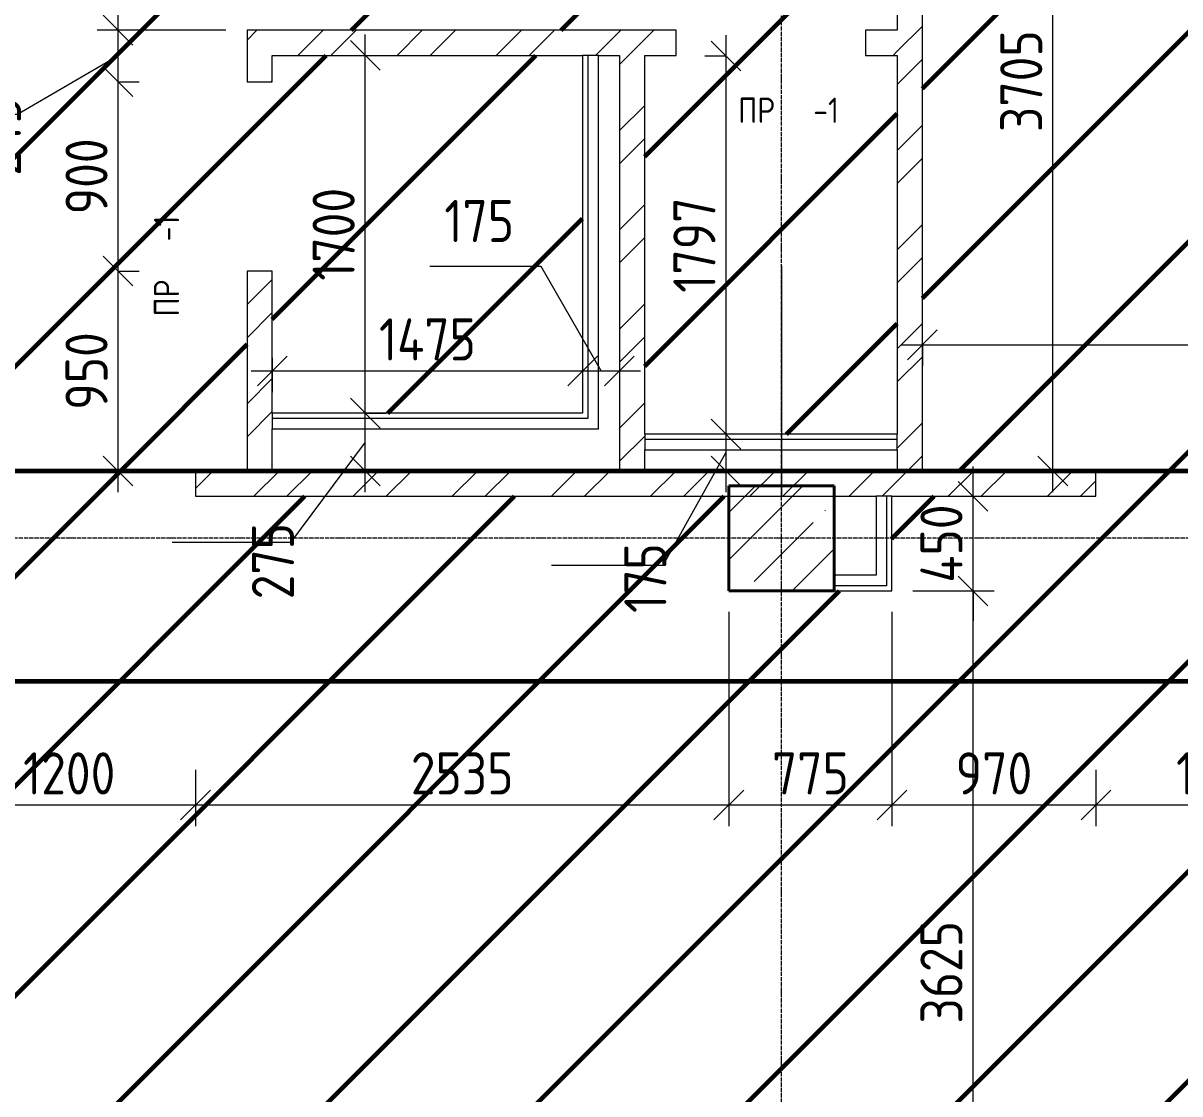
# Model space of a CAD drawing. Header units: millimetres. Extents: x -56773 to 323062, y -262288 to 76460.
# Drawn here: x 24196 to 29694, y 765 to 5853 of the extents above; entities that cross this region are included whole.
import ezdxf

# ---------------------------------------------------------------- set-up
doc = ezdxf.new("R2010")
doc.units = ezdxf.units.MM
doc.linetypes.add('ADSK_Линия сетки', pattern=[25, 20, -2.5, 0, -2.5])
for name, color, linetype, lineweight in [('1.1) Шлифовка потолка', 5, 'Continuous', 60), ('Марки', 7, 'Continuous', 20), ('Несущие колонны', 7, 'Continuous', 18), ('Оси', 7, 'Continuous', 9), ('Размеры', 7, 'Continuous', 9), ('Стены внутренние', 7, 'Continuous', 18), ('Стены штриховка', 7, 'Continuous', 9)]:
    doc.layers.add(name, color=color, linetype=linetype, lineweight=lineweight)
doc.layers.add('Линии', color=7, linetype='Continuous', lineweight=9, true_color=0x00a600)
doc.styles.add('GOST Common_3', font='', dxfattribs={"width": 0.9, "height": 200})
doc.styles.add('GOST Common_9', font='', dxfattribs={"width": 0.9, "height": 120})
doc.styles.get('GOST Common_3').set_extended_font_data('GOST Common')
doc.styles.get('GOST Common_9').set_extended_font_data('GOST Common')
doc.dimstyles.new('ADSK_Основной_2_0_1', dxfattribs={"dimscale": 304.8, "dimtxt": 201.142999, "dimasz": 0.463911, "dimexe": 0.328084, "dimexo": 0.328084, "dimgap": 0.164042, "dimtad": 1, "dimdec": 3, "dimrnd": 0.001, "dimdsep": 46, "dimtxsty": 'GOST Common_3', "dimblk1": 'OBLIQUE', "dimblk2": 'OBLIQUE', "dimsah": 1, "dimcen": 0.09, "dimdle": 0.328084, "dimazin": 2, "dimtfac": 1, "dimtdec": 4, "dimtix": 1, "dimtmove": 1, "dimatfit": 3, "dimfxl": 1, "dimtvp": 1, "dimtolj": 1, "dimtzin": 0, "dimlwd": 20, "dimlwe": 20, "dimarcsym": 2})
doc.dimstyles.new('ADSK_Основной_2_0_2', dxfattribs={"dimscale": 304.8, "dimtxt": 201.142999, "dimasz": 0.463911, "dimexe": 0.328084, "dimexo": 0.328084, "dimgap": 0.164042, "dimtad": 1, "dimdec": 3, "dimrnd": 0.001, "dimdsep": 46, "dimtxsty": 'GOST Common_3', "dimblk1": 'OBLIQUE', "dimblk2": 'OBLIQUE', "dimsah": 1, "dimcen": 0.09, "dimdle": 0.328084, "dimazin": 2, "dimtfac": 1, "dimtdec": 4, "dimtix": 1, "dimtmove": 0, "dimatfit": 3, "dimfxl": 1, "dimtvp": 1, "dimtolj": 1, "dimtzin": 0, "dimlwd": 20, "dimlwe": 20, "dimarcsym": 2})
pattern_1 = [(45, (0, 0), (-235.7317, 235.7317), []), (45, (157.15, 0), (-235.7317, 235.7317), [])]

# ---------------------------------------------------------------- blocks, each defined once
blk = doc.blocks.new('ADSK_КолоннаЖБ_Прямоугольная - 500x500 мм-1807509-Кладочный план подвала')
at = {"layer": 'Несущие колонны', "lineweight": 40}
for p, q in [((-250, 250), (250, 250)), ((-250, -250), (-250, 250)), ((250, 250), (250, -250)), ((250, -250), (-250, -250))]:
    blk.add_line(p, q, dxfattribs=at)
blk = doc.blocks.new('_Oblique')
at = {"color": 0, "linetype": 'ByBlock', "lineweight": -2}
blk.add_line((-0.5, -0.5), (0.5, 0.5), dxfattribs=at)
blk = doc.blocks.new('DIMBLOCK330-Кладочный план подвала')
at = {"layer": 'Defpoints', "color": 0, "transparency": 16777216}
for p in [(23815, 2405), (25015, 2405), (25015, 2137.8)]:
    blk.add_point(p, dxfattribs=at)
at = {"layer": 'Размеры', "color": 0, "lineweight": 20, "transparency": 16777216}
for p, q in [((23815, 2305), (23815, 2037.8)), ((25015, 2305), (25015, 2037.8)), ((23715, 2137.8), (25115, 2137.8))]:
    blk.add_line(p, q, dxfattribs=at)
at = {"layer": 'Размеры', "color": 0, "lineweight": 20, "transparency": 16777216, "xscale": 141.4, "yscale": 141.4, "zscale": 141.4, "rotation": 180}
blk.add_blockref('_Oblique', (23815, 2137.8), dxfattribs=at)
at = {"layer": 'Размеры', "color": 0, "lineweight": 20, "transparency": 16777216, "xscale": 141.4, "yscale": 141.4, "zscale": 141.4}
blk.add_blockref('_Oblique', (25015, 2137.8), dxfattribs=at)
at = {"layer": 'Размеры', "color": 0, "lineweight": 9, "transparency": 16777216, "insert": (24415, 2287.8), "char_height": 200, "width": 560.473, "attachment_point": 5, "style": 'GOST Common_3'}
blk.add_mtext('\\A1;1200', dxfattribs=at)
blk = doc.blocks.new('DIMBLOCK331-Кладочный план подвала')
at = {"layer": 'Defpoints', "color": 0, "transparency": 16777216}
for p in [(27550, 3155), (25015, 2405), (27550, 2137.8)]:
    blk.add_point(p, dxfattribs=at)
at = {"layer": 'Размеры', "color": 0, "lineweight": 20, "transparency": 16777216}
for p, q in [((27550, 3055), (27550, 2037.8)), ((25015, 2305), (25015, 2037.8)), ((24915, 2137.8), (27650, 2137.8))]:
    blk.add_line(p, q, dxfattribs=at)
at = {"layer": 'Размеры', "color": 0, "lineweight": 20, "transparency": 16777216, "xscale": 141.4, "yscale": 141.4, "zscale": 141.4, "rotation": 180}
blk.add_blockref('_Oblique', (25015, 2137.8), dxfattribs=at)
at = {"layer": 'Размеры', "color": 0, "lineweight": 20, "transparency": 16777216, "xscale": 141.4, "yscale": 141.4, "zscale": 141.4}
blk.add_blockref('_Oblique', (27550, 2137.8), dxfattribs=at)
at = {"layer": 'Размеры', "color": 0, "lineweight": 9, "transparency": 16777216, "insert": (26282.5, 2287.8), "char_height": 200, "width": 605.475, "attachment_point": 5, "style": 'GOST Common_3'}
blk.add_mtext('\\A1;2535', dxfattribs=at)
blk = doc.blocks.new('DIMBLOCK332-Кладочный план подвала')
at = {"layer": 'Defpoints', "color": 0, "transparency": 16777216}
for p in [(27550, 3155), (28325, 3155), (28325, 2137.8)]:
    blk.add_point(p, dxfattribs=at)
at = {"layer": 'Размеры', "color": 0, "lineweight": 20, "transparency": 16777216}
for p, q in [((27550, 3055), (27550, 2037.8)), ((28325, 3055), (28325, 2037.8)), ((27450, 2137.8), (28425, 2137.8))]:
    blk.add_line(p, q, dxfattribs=at)
at = {"layer": 'Размеры', "color": 0, "lineweight": 20, "transparency": 16777216, "xscale": 141.4, "yscale": 141.4, "zscale": 141.4, "rotation": 180}
blk.add_blockref('_Oblique', (27550, 2137.8), dxfattribs=at)
at = {"layer": 'Размеры', "color": 0, "lineweight": 20, "transparency": 16777216, "xscale": 141.4, "yscale": 141.4, "zscale": 141.4}
blk.add_blockref('_Oblique', (28325, 2137.8), dxfattribs=at)
at = {"layer": 'Размеры', "color": 0, "lineweight": 9, "transparency": 16777216, "insert": (27937.5, 2287.8), "char_height": 200, "width": 454.106, "attachment_point": 5, "style": 'GOST Common_3'}
blk.add_mtext('\\A1;775', dxfattribs=at)
blk = doc.blocks.new('DIMBLOCK333-Кладочный план подвала')
at = {"layer": 'Defpoints', "color": 0, "transparency": 16777216}
for p in [(28325, 3155), (29295, 2405), (29295, 2137.8)]:
    blk.add_point(p, dxfattribs=at)
at = {"layer": 'Размеры', "color": 0, "lineweight": 20, "transparency": 16777216}
for p, q in [((28325, 3055), (28325, 2037.8)), ((29295, 2305), (29295, 2037.8)), ((28225, 2137.8), (29395, 2137.8))]:
    blk.add_line(p, q, dxfattribs=at)
at = {"layer": 'Размеры', "color": 0, "lineweight": 20, "transparency": 16777216, "xscale": 141.4, "yscale": 141.4, "zscale": 141.4, "rotation": 180}
blk.add_blockref('_Oblique', (28325, 2137.8), dxfattribs=at)
at = {"layer": 'Размеры', "color": 0, "lineweight": 20, "transparency": 16777216, "xscale": 141.4, "yscale": 141.4, "zscale": 141.4}
blk.add_blockref('_Oblique', (29295, 2137.8), dxfattribs=at)
at = {"layer": 'Размеры', "color": 0, "lineweight": 9, "transparency": 16777216, "insert": (28810, 2287.8), "char_height": 200, "width": 454.106, "attachment_point": 5, "style": 'GOST Common_3'}
blk.add_mtext('\\A1;970', dxfattribs=at)
blk = doc.blocks.new('DIMBLOCK334-Кладочный план подвала')
at = {"layer": 'Defpoints', "color": 0, "transparency": 16777216}
for p in [(29295, 2405), (30495, 2405), (30495, 2137.8)]:
    blk.add_point(p, dxfattribs=at)
at = {"layer": 'Размеры', "color": 0, "lineweight": 20, "transparency": 16777216}
for p, q in [((29295, 2305), (29295, 2037.8)), ((30495, 2305), (30495, 2037.8)), ((29195, 2137.8), (30595, 2137.8))]:
    blk.add_line(p, q, dxfattribs=at)
at = {"layer": 'Размеры', "color": 0, "lineweight": 20, "transparency": 16777216, "xscale": 141.4, "yscale": 141.4, "zscale": 141.4, "rotation": 180}
blk.add_blockref('_Oblique', (29295, 2137.8), dxfattribs=at)
at = {"layer": 'Размеры', "color": 0, "lineweight": 20, "transparency": 16777216, "xscale": 141.4, "yscale": 141.4, "zscale": 141.4}
blk.add_blockref('_Oblique', (30495, 2137.8), dxfattribs=at)
at = {"layer": 'Размеры', "color": 0, "lineweight": 9, "transparency": 16777216, "insert": (29895, 2287.8), "char_height": 200, "width": 560.473, "attachment_point": 5, "style": 'GOST Common_3'}
blk.add_mtext('\\A1;1200', dxfattribs=at)
blk = doc.blocks.new('DIMBLOCK454-Кладочный план подвала')
at = {"layer": 'Defpoints', "color": 0, "transparency": 16777216}
for p in [(28325, 3155), (29295, 2405), (29295, 2137.8)]:
    blk.add_point(p, dxfattribs=at)
at = {"layer": 'Размеры', "color": 0, "lineweight": 20, "transparency": 16777216}
for p, q in [((28325, 3055), (28325, 2037.8)), ((29295, 2305), (29295, 2037.8)), ((28225, 2137.8), (29395, 2137.8))]:
    blk.add_line(p, q, dxfattribs=at)
at = {"layer": 'Размеры', "color": 0, "lineweight": 20, "transparency": 16777216, "xscale": 141.4, "yscale": 141.4, "zscale": 141.4, "rotation": 180}
blk.add_blockref('_Oblique', (28325, 2137.8), dxfattribs=at)
at = {"layer": 'Размеры', "color": 0, "lineweight": 20, "transparency": 16777216, "xscale": 141.4, "yscale": 141.4, "zscale": 141.4}
blk.add_blockref('_Oblique', (29295, 2137.8), dxfattribs=at)
at = {"layer": 'Размеры', "color": 0, "lineweight": 9, "transparency": 16777216, "insert": (28810, 2287.8), "char_height": 200, "width": 454.106, "attachment_point": 5, "style": 'GOST Common_3'}
blk.add_mtext('\\A1;970', dxfattribs=at)
blk = doc.blocks.new('DIMBLOCK455-Кладочный план подвала')
at = {"layer": 'Defpoints', "color": 0, "transparency": 16777216}
for p in [(29295, 2405), (30495, 2405), (30495, 2137.8)]:
    blk.add_point(p, dxfattribs=at)
at = {"layer": 'Размеры', "color": 0, "lineweight": 20, "transparency": 16777216}
for p, q in [((29295, 2305), (29295, 2037.8)), ((30495, 2305), (30495, 2037.8)), ((29195, 2137.8), (30595, 2137.8))]:
    blk.add_line(p, q, dxfattribs=at)
at = {"layer": 'Размеры', "color": 0, "lineweight": 20, "transparency": 16777216, "xscale": 141.4, "yscale": 141.4, "zscale": 141.4, "rotation": 180}
blk.add_blockref('_Oblique', (29295, 2137.8), dxfattribs=at)
at = {"layer": 'Размеры', "color": 0, "lineweight": 20, "transparency": 16777216, "xscale": 141.4, "yscale": 141.4, "zscale": 141.4}
blk.add_blockref('_Oblique', (30495, 2137.8), dxfattribs=at)
at = {"layer": 'Размеры', "color": 0, "lineweight": 9, "transparency": 16777216, "insert": (29895, 2287.8), "char_height": 200, "width": 560.473, "attachment_point": 5, "style": 'GOST Common_3'}
blk.add_mtext('\\A1;1200', dxfattribs=at)
blk = doc.blocks.new('DIMBLOCK486-Кладочный план подвала')
at = {"layer": 'Defpoints', "color": 0, "transparency": 16777216}
for p in [(28470, 4424.5), (39880, 4424.5), (39880, 4324.5)]:
    blk.add_point(p, dxfattribs=at)
at = {"layer": 'Размеры', "color": 0, "lineweight": 20, "transparency": 16777216}
for p, q in [((28370, 4324.5), (39980, 4324.5)), ((28470, 4324.5), (28470, 4224.5)), ((39880, 4324.5), (39880, 4224.5))]:
    blk.add_line(p, q, dxfattribs=at)
at = {"layer": 'Размеры', "color": 0, "lineweight": 20, "transparency": 16777216, "xscale": 141.4, "yscale": 141.4, "zscale": 141.4, "rotation": 180}
blk.add_blockref('_Oblique', (28470, 4324.5), dxfattribs=at)
at = {"layer": 'Размеры', "color": 0, "lineweight": 20, "transparency": 16777216, "xscale": 141.4, "yscale": 141.4, "zscale": 141.4}
blk.add_blockref('_Oblique', (39880, 4324.5), dxfattribs=at)
at = {"layer": 'Размеры', "color": 0, "lineweight": 9, "transparency": 16777216, "insert": (34175, 4474.5), "char_height": 200, "width": 642.294, "attachment_point": 5, "style": 'GOST Common_3'}
blk.add_mtext('\\A1;11410', dxfattribs=at)
blk = doc.blocks.new('DIMBLOCK487-Кладочный план подвала')
at = {"layer": 'Defpoints', "color": 0, "transparency": 16777216}
for p in [(28989.7, 7430), (29089.7, 7430), (28989.7, 3725)]:
    blk.add_point(p, dxfattribs=at)
at = {"layer": 'Размеры', "color": 0, "lineweight": 20, "transparency": 16777216}
for p, q in [((29089.7, 3625), (29089.7, 7530)), ((29089.7, 7430), (29189.7, 7430)), ((29089.7, 3725), (29189.7, 3725))]:
    blk.add_line(p, q, dxfattribs=at)
at = {"layer": 'Размеры', "color": 0, "lineweight": 20, "transparency": 16777216, "xscale": 141.4, "yscale": 141.4, "zscale": 141.4}
for p, rotation in [((29089.7, 7430), 90), ((29089.7, 3725), 270)]:
    blk.add_blockref('_Oblique', p, dxfattribs=dict(at, rotation=rotation))
at = {"layer": 'Размеры', "color": 0, "lineweight": 9, "transparency": 16777216, "insert": (28939.7, 5577.5), "char_height": 200, "width": 605.475, "attachment_point": 5, "rotation": 90, "style": 'GOST Common_3'}
blk.add_mtext('\\A1;3705', dxfattribs=at)
blk = doc.blocks.new('DIMBLOCK494-Кладочный план подвала')
at = {"layer": 'Defpoints', "color": 0, "transparency": 16777216}
for p in [(24547.1, 4675), (24647.1, 4675), (24547.1, 3725)]:
    blk.add_point(p, dxfattribs=at)
at = {"layer": 'Размеры', "color": 0, "lineweight": 20, "transparency": 16777216}
for p, q in [((24647.1, 3625), (24647.1, 4775)), ((24647.1, 4675), (24747.1, 4675)), ((24647.1, 3725), (24747.1, 3725))]:
    blk.add_line(p, q, dxfattribs=at)
at = {"layer": 'Размеры', "color": 0, "lineweight": 20, "transparency": 16777216, "xscale": 141.4, "yscale": 141.4, "zscale": 141.4}
for p, rotation in [((24647.1, 4675), 90), ((24647.1, 3725), 270)]:
    blk.add_blockref('_Oblique', p, dxfattribs=dict(at, rotation=rotation))
at = {"layer": 'Размеры', "color": 0, "lineweight": 9, "transparency": 16777216, "insert": (24497.1, 4200), "char_height": 200, "width": 454.106, "attachment_point": 5, "rotation": 90, "style": 'GOST Common_3'}
blk.add_mtext('\\A1;950', dxfattribs=at)
blk = doc.blocks.new('DIMBLOCK495-Кладочный план подвала')
at = {"layer": 'Defpoints', "color": 0, "transparency": 16777216}
for p in [(24547.1, 5575), (24647.1, 5575), (24547.1, 4675)]:
    blk.add_point(p, dxfattribs=at)
at = {"layer": 'Размеры', "color": 0, "lineweight": 20, "transparency": 16777216}
for p, q in [((24647.1, 4575), (24647.1, 5675)), ((24647.1, 5575), (24747.1, 5575)), ((24647.1, 4675), (24747.1, 4675))]:
    blk.add_line(p, q, dxfattribs=at)
at = {"layer": 'Размеры', "color": 0, "lineweight": 20, "transparency": 16777216, "xscale": 141.4, "yscale": 141.4, "zscale": 141.4}
for p, rotation in [((24647.1, 5575), 90), ((24647.1, 4675), 270)]:
    blk.add_blockref('_Oblique', p, dxfattribs=dict(at, rotation=rotation))
at = {"layer": 'Размеры', "color": 0, "lineweight": 9, "transparency": 16777216, "insert": (24497.1, 5125), "char_height": 200, "width": 454.106, "attachment_point": 5, "rotation": 90, "style": 'GOST Common_3'}
blk.add_mtext('\\A1;900', dxfattribs=at)
blk = doc.blocks.new('DIMBLOCK496-Кладочный план подвала')
at = {"layer": 'Defpoints', "color": 0, "transparency": 16777216}
for p in [(24647.1, 5820), (25260, 5820), (24547.1, 5575)]:
    blk.add_point(p, dxfattribs=at)
at = {"layer": 'Размеры', "color": 0, "lineweight": 20, "transparency": 16777216}
for p, q in [((24647.1, 5475), (24647.1, 5920)), ((25160, 5820), (24547.1, 5820)), ((24647.1, 5697.5), (24168.9, 5419.2)), ((24647.1, 5575), (24747.1, 5575)), ((24168.9, 5419.2), (23606, 5419.2))]:
    blk.add_line(p, q, dxfattribs=at)
at = {"layer": 'Размеры', "color": 0, "lineweight": 20, "transparency": 16777216, "xscale": 141.4, "yscale": 141.4, "zscale": 141.4}
for p, rotation in [((24647.1, 5820), 90), ((24647.1, 5575), 270)]:
    blk.add_blockref('_Oblique', p, dxfattribs=dict(at, rotation=rotation))
at = {"layer": 'Размеры', "color": 0, "lineweight": 9, "transparency": 16777216, "insert": (23985.5, 5128), "char_height": 200, "width": 474.561, "attachment_point": 1, "rotation": 90, "line_spacing_factor": 1.022761, "style": 'GOST Common_3'}
blk.add_mtext('\\A1;245', dxfattribs=at)
blk = doc.blocks.new('DIMBLOCK497-Кладочный план подвала')
at = {"layer": 'Defpoints', "color": 0, "transparency": 16777216}
for p in [(24547.1, 9355), (24647.1, 9355), (25260, 5820)]:
    blk.add_point(p, dxfattribs=at)
at = {"layer": 'Размеры', "color": 0, "lineweight": 20, "transparency": 16777216}
for p, q in [((24647.1, 5720), (24647.1, 9455)), ((24647.1, 9355), (24747.1, 9355)), ((25160, 5820), (24547.1, 5820))]:
    blk.add_line(p, q, dxfattribs=at)
at = {"layer": 'Размеры', "color": 0, "lineweight": 20, "transparency": 16777216, "xscale": 141.4, "yscale": 141.4, "zscale": 141.4}
for p, rotation in [((24647.1, 9355), 90), ((24647.1, 5820), 270)]:
    blk.add_blockref('_Oblique', p, dxfattribs=dict(at, rotation=rotation))
at = {"layer": 'Размеры', "color": 0, "lineweight": 9, "transparency": 16777216, "insert": (24497.1, 7587.5), "char_height": 200, "width": 605.475, "attachment_point": 5, "rotation": 90, "style": 'GOST Common_3'}
blk.add_mtext('\\A1;3535', dxfattribs=at)
blk = doc.blocks.new('DIMBLOCK498-Кладочный план подвала')
at = {"layer": 'Defpoints', "color": 0, "transparency": 16777216}
for p in [(25380, 4363), (26855, 4300.3), (26855, 4200.3)]:
    blk.add_point(p, dxfattribs=at)
at = {"layer": 'Размеры', "color": 0, "lineweight": 20, "transparency": 16777216}
for p, q in [((25380, 4263), (25380, 4100.3)), ((25280, 4200.3), (26955, 4200.3)), ((26855, 4200.3), (26855, 4100.3))]:
    blk.add_line(p, q, dxfattribs=at)
at = {"layer": 'Размеры', "color": 0, "lineweight": 20, "transparency": 16777216, "xscale": 141.4, "yscale": 141.4, "zscale": 141.4, "rotation": 180}
blk.add_blockref('_Oblique', (25380, 4200.3), dxfattribs=at)
at = {"layer": 'Размеры', "color": 0, "lineweight": 20, "transparency": 16777216, "xscale": 141.4, "yscale": 141.4, "zscale": 141.4}
blk.add_blockref('_Oblique', (26855, 4200.3), dxfattribs=at)
at = {"layer": 'Размеры', "color": 0, "lineweight": 9, "transparency": 16777216, "insert": (26117.5, 4350.3), "char_height": 200, "width": 580.928, "attachment_point": 5, "style": 'GOST Common_3'}
blk.add_mtext('\\A1;1475', dxfattribs=at)
blk = doc.blocks.new('DIMBLOCK499-Кладочный план подвала')
at = {"layer": 'Defpoints', "color": 0, "transparency": 16777216}
for p in [(26855, 4300.3), (27030, 4300.3), (27030, 4200.3)]:
    blk.add_point(p, dxfattribs=at)
at = {"layer": 'Размеры', "color": 0, "lineweight": 20, "transparency": 16777216}
for p, q in [((26657.2, 4696.5), (26128.6, 4696.5)), ((26942.5, 4200.3), (26657.2, 4696.5)), ((26755, 4200.3), (27130, 4200.3)), ((26855, 4200.3), (26855, 4100.3)), ((27030, 4200.3), (27030, 4100.3))]:
    blk.add_line(p, q, dxfattribs=at)
at = {"layer": 'Размеры', "color": 0, "lineweight": 20, "transparency": 16777216, "xscale": 141.4, "yscale": 141.4, "zscale": 141.4, "rotation": 180}
blk.add_blockref('_Oblique', (26855, 4200.3), dxfattribs=at)
at = {"layer": 'Размеры', "color": 0, "lineweight": 20, "transparency": 16777216, "xscale": 141.4, "yscale": 141.4, "zscale": 141.4}
blk.add_blockref('_Oblique', (27030, 4200.3), dxfattribs=at)
at = {"layer": 'Размеры', "color": 0, "lineweight": 9, "transparency": 16777216, "insert": (26198.1, 5013.1), "char_height": 200, "width": 409.104, "attachment_point": 1, "line_spacing_factor": 1.022761, "style": 'GOST Common_3'}
blk.add_mtext('\\A1;175', dxfattribs=at)
blk = doc.blocks.new('DIMBLOCK500-Кладочный план подвала')
at = {"layer": 'Defpoints', "color": 0, "transparency": 16777216}
for p in [(25721.7, 4000), (25821.7, 4000), (25721.7, 3725)]:
    blk.add_point(p, dxfattribs=at)
at = {"layer": 'Размеры', "color": 0, "lineweight": 20, "transparency": 16777216}
for p, q in [((25821.7, 3625), (25821.7, 4100)), ((25821.7, 4000), (25921.7, 4000)), ((25821.7, 3862.5), (25466.3, 3385.9)), ((25821.7, 3725), (25921.7, 3725)), ((25466.3, 3385.9), (24903.4, 3385.9))]:
    blk.add_line(p, q, dxfattribs=at)
at = {"layer": 'Размеры', "color": 0, "lineweight": 20, "transparency": 16777216, "xscale": 141.4, "yscale": 141.4, "zscale": 141.4}
for p, rotation in [((25821.7, 4000), 90), ((25821.7, 3725), 270)]:
    blk.add_blockref('_Oblique', p, dxfattribs=dict(at, rotation=rotation))
at = {"layer": 'Размеры', "color": 0, "lineweight": 9, "transparency": 16777216, "insert": (25283, 3115.1), "char_height": 200, "width": 454.106, "attachment_point": 1, "rotation": 90, "line_spacing_factor": 1.022761, "style": 'GOST Common_3'}
blk.add_mtext('\\A1;275', dxfattribs=at)
blk = doc.blocks.new('DIMBLOCK501-Кладочный план подвала')
at = {"layer": 'Defpoints', "color": 0, "transparency": 16777216}
for p in [(25721.7, 5700), (25821.7, 5700), (25721.7, 4000)]:
    blk.add_point(p, dxfattribs=at)
at = {"layer": 'Размеры', "color": 0, "lineweight": 20, "transparency": 16777216}
for p, q in [((25821.7, 3900), (25821.7, 5800)), ((25821.7, 5700), (25921.7, 5700)), ((25821.7, 4000), (25921.7, 4000))]:
    blk.add_line(p, q, dxfattribs=at)
at = {"layer": 'Размеры', "color": 0, "lineweight": 20, "transparency": 16777216, "xscale": 141.4, "yscale": 141.4, "zscale": 141.4}
for p, rotation in [((25821.7, 5700), 90), ((25821.7, 4000), 270)]:
    blk.add_blockref('_Oblique', p, dxfattribs=dict(at, rotation=rotation))
at = {"layer": 'Размеры', "color": 0, "lineweight": 9, "transparency": 16777216, "insert": (25671.7, 4850), "char_height": 200, "width": 560.473, "attachment_point": 5, "rotation": 90, "style": 'GOST Common_3'}
blk.add_mtext('\\A1;1700', dxfattribs=at)
blk = doc.blocks.new('DIMBLOCK502-Кладочный план подвала')
at = {"layer": 'Defpoints', "color": 0, "transparency": 16777216}
for p in [(27636.3, 5697), (27536.3, 3900), (27636.3, 3900)]:
    blk.add_point(p, dxfattribs=at)
at = {"layer": 'Размеры', "color": 0, "lineweight": 20, "transparency": 16777216}
for p, q in [((27536.3, 5797), (27536.3, 3800)), ((27536.3, 5697), (27436.3, 5697)), ((27536.3, 3900), (27436.3, 3900))]:
    blk.add_line(p, q, dxfattribs=at)
at = {"layer": 'Размеры', "color": 0, "lineweight": 20, "transparency": 16777216, "xscale": 141.4, "yscale": 141.4, "zscale": 141.4}
for p, rotation in [((27536.3, 5697), 90), ((27536.3, 3900), 270)]:
    blk.add_blockref('_Oblique', p, dxfattribs=dict(at, rotation=rotation))
at = {"layer": 'Размеры', "color": 0, "lineweight": 9, "transparency": 16777216, "insert": (27386.3, 4798.5), "char_height": 200, "width": 560.473, "attachment_point": 5, "rotation": 90, "style": 'GOST Common_3'}
blk.add_mtext('\\A1;1797', dxfattribs=at)
blk = doc.blocks.new('DIMBLOCK503-Кладочный план подвала')
at = {"layer": 'Defpoints', "color": 0, "transparency": 16777216}
for p in [(27636.3, 3900), (27536.3, 3725), (27636.3, 3725)]:
    blk.add_point(p, dxfattribs=at)
at = {"layer": 'Размеры', "color": 0, "lineweight": 20, "transparency": 16777216}
for p, q in [((27536.3, 4000), (27536.3, 3625)), ((27536.3, 3900), (27436.3, 3900)), ((27536.3, 3812.5), (27236.4, 3276.2)), ((27536.3, 3725), (27436.3, 3725)), ((27236.4, 3276.2), (26707.8, 3276.2))]:
    blk.add_line(p, q, dxfattribs=at)
at = {"layer": 'Размеры', "color": 0, "lineweight": 20, "transparency": 16777216, "xscale": 141.4, "yscale": 141.4, "zscale": 141.4}
for p, rotation in [((27536.3, 3900), 90), ((27536.3, 3725), 270)]:
    blk.add_blockref('_Oblique', p, dxfattribs=dict(at, rotation=rotation))
at = {"layer": 'Размеры', "color": 0, "lineweight": 9, "transparency": 16777216, "insert": (27053.1, 3050.4), "char_height": 200, "width": 409.104, "attachment_point": 1, "rotation": 90, "line_spacing_factor": 1.022761, "style": 'GOST Common_3'}
blk.add_mtext('\\A1;175', dxfattribs=at)
blk = doc.blocks.new('DIMBLOCK514-Кладочный план подвала')
at = {"layer": 'Defpoints', "color": 0, "transparency": 16777216}
for p in [(28325, 3155), (28710.5, 3155), (28610.5, -470)]:
    blk.add_point(p, dxfattribs=at)
at = {"layer": 'Размеры', "color": 0, "lineweight": 20, "transparency": 16777216}
for p, q in [((28710.5, -570), (28710.5, 3255)), ((28425, 3155), (28810.5, 3155)), ((28710.5, -470), (28810.5, -470))]:
    blk.add_line(p, q, dxfattribs=at)
at = {"layer": 'Размеры', "color": 0, "lineweight": 20, "transparency": 16777216, "xscale": 141.4, "yscale": 141.4, "zscale": 141.4}
for p, rotation in [((28710.5, 3155), 90), ((28710.5, -470), 270)]:
    blk.add_blockref('_Oblique', p, dxfattribs=dict(at, rotation=rotation))
at = {"layer": 'Размеры', "color": 0, "lineweight": 9, "transparency": 16777216, "insert": (28560.5, 1342.5), "char_height": 200, "width": 605.475, "attachment_point": 5, "rotation": 90, "style": 'GOST Common_3'}
blk.add_mtext('\\A1;3625', dxfattribs=at)
blk = doc.blocks.new('DIMBLOCK515-Кладочный план подвала')
at = {"layer": 'Defpoints', "color": 0, "transparency": 16777216}
for p in [(28610.5, 3605), (28710.5, 3605), (28325, 3155)]:
    blk.add_point(p, dxfattribs=at)
at = {"layer": 'Размеры', "color": 0, "lineweight": 20, "transparency": 16777216}
for p, q in [((28710.5, 3605), (28710.5, 3746.4)), ((28710.5, 3605), (28810.5, 3605)), ((28710.5, 3155), (28710.5, 3605)), ((28425, 3155), (28810.5, 3155)), ((28710.5, 3155), (28710.5, 3013.6))]:
    blk.add_line(p, q, dxfattribs=at)
at = {"layer": 'Размеры', "color": 0, "lineweight": 20, "transparency": 16777216, "xscale": 141.4, "yscale": 141.4, "zscale": 141.4}
for p, rotation in [((28710.5, 3605), 270), ((28710.5, 3155), 90)]:
    blk.add_blockref('_Oblique', p, dxfattribs=dict(at, rotation=rotation))
at = {"layer": 'Размеры', "color": 0, "lineweight": 9, "transparency": 16777216, "insert": (28560.5, 3380), "char_height": 200, "width": 474.561, "attachment_point": 5, "rotation": 90, "style": 'GOST Common_3'}
blk.add_mtext('\\A1;450', dxfattribs=at)

msp = doc.modelspace()

# ---------------------------------------------------------------- hatches: boundary and pattern name
at = {"layer": '1.1) Шлифовка потолка', "transparency": 33554687}
h = msp.add_hatch(dxfattribs=at)
h.set_pattern_fill('ANSI31', color=256, scale=222)
h.paths.add_polyline_path([(28350, 7429.969), (28470, 7429.969), (28470, 3724.969), (39880, 3724.969), (39880, 6729.969), (40000, 6729.969), (40000, 6384.969), (41725, 6384.969), (41725, 7809.969), (40000, 7809.969), (40000, 7629.969), (39880, 7629.969), (39880, 8189.969), (40000, 8189.969), (40000, 8104.969), (41825, 8104.969), (41825, 9354.969), (40000, 9354.969), (40000, 9204.969), (40000, 9089.969), (39880, 9089.969), (39880, 9204.969), (39600, 9204.969), (39600, 9354.969), (34000, 9354.969), (34000, 9204.969), (33600, 9204.969), (33600, 9354.969), (28470, 9354.969), (28470, 8629.969), (28350, 8629.969), (28350, 9354.969), (28000, 9354.969), (28000, 9204.969), (27600, 9204.969), (27600, 9354.969), (23190, 9354.969), (23190, 3724.969), (25260, 3724.969), (25260, 4674.969), (25380, 4674.969), (25380, 3999.969), (26855, 3999.969), (26855, 5699.969), (25380, 5699.969), (25380, 5574.969), (25260, 5574.969), (25260, 5819.969), (27300, 5819.969), (27300, 5699.969), (27150, 5699.969), (27150, 3899.969), (28350, 3899.969), (28350, 5699.969), (28200, 5699.969), (28200, 5819.969), (28350, 5819.969)])
h = msp.add_hatch(dxfattribs=at)
h.set_pattern_fill('ANSI31', color=256, scale=222)
h.paths.add_polyline_path([(42120, 1729.969), (42000, 1729.969), (42000, 2604.969), (42000, 3604.969), (41100, 3604.969), (41100, 3724.969), (40200, 3724.969), (40200, 3604.969), (40050, 3604.969), (40050, 3154.969), (40050, 2879.969), (39275, 2879.969), (39275, 3604.969), (39085, 3604.969), (39085, 3724.969), (37885, 3724.969), (37885, 3604.969), (34400, 3604.969), (34400, 2879.969), (30675, 2879.969), (30675, 3604.969), (30495, 3604.969), (30495, 3724.969), (29295, 3724.969), (29295, 3604.969), (28325, 3604.969), (28325, 3154.969), (28050, 3154.969), (27550, 3154.969), (27550, 3604.969), (25015, 3604.969), (25015, 3724.969), (23815, 3724.969), (23815, 3604.969), (22050, 3604.969), (22050, 3154.969), (21550, 3154.969), (21275, 3154.969), (21275, 3604.969), (21040, 3604.969), (21040, 3724.969), (19990, 3724.969), (19990, 3604.969), (18420, 3604.969), (18420, 3724.969), (17370, 3724.969), (17370, 3604.969), (16325, 3604.969), (16325, 3154.969), (16050, 3154.969), (15550, 3154.969), (15550, 3604.969), (15050, 3604.969), (15050, 3154.969), (14550, 3154.969), (14550, 3604.969), (14460, 3604.969), (14460, 3724.969), (13410, 3724.969), (13410, 3604.969), (13375, 3604.969), (13375, 2929.969), (12600, 2929.969), (12600, 2604.969), (12150, 2604.969), (10600, 2604.969), (8800, 2604.969), (6005, 2604.969), (6005, 2829.969), (4205, 2829.969), (1410, 2829.969), (1410, 2064.969), (1410, 14.969), (1410, -425.031), (3100, -425.031), (3100, -545.031), (3000, -545.031), (3000, -745.031), (3050, -745.031), (3050, -1245.031), (3050, -1315.031), (4250, -1315.031), (4250, -545.031), (4150, -545.031), (4150, -425.031), (4520, -425.031), (4520, -545.031), (4370, -545.031), (4370, -1315.031), (6200, -1315.031), (6200, -545.031), (5570, -545.031), (5570, -425.031), (6975, -425.031), (6975, -545.031), (6775, -545.031), (6775, -820.031), (6400, -820.031), (6400, -1315.031), (8600, -1315.031), (8600, -1245.031), (8550, -1245.031), (8550, -745.031), (8600, -745.031), (8600, -545.031), (8025, -545.031), (8025, -425.031), (11245, -425.031), (11245, -1195.031), (12480, -1195.031), (12480, -1315.031), (14030, -1315.031), (14030, -1195.031), (14550, -1195.031), (14550, -745.031), (15050, -745.031), (15050, -1195.031), (15550, -1195.031), (15550, -745.031), (16050, -745.031), (16325, -745.031), (16325, -1195.031), (16705, -1195.031), (16705, -1315.031), (17905, -1315.031), (17905, -1195.031), (18200, -1195.031), (18200, -470.031), (22050, -470.031), (22050, -745.031), (22050, -1195.031), (26055, -1195.031), (26055, -1315.031), (27255, -1315.031), (27255, -1195.031), (27550, -1195.031), (27550, -745.031), (27550, -470.031), (30645, -470.031), (30645, -1195.031), (31830, -1195.031), (31830, -1315.031), (32880, -1315.031), (32880, -1195.031), (33275, -1195.031), (33275, -745.031), (33550, -745.031), (34050, -745.031), (34050, -1195.031), (36675, -1195.031), (36675, -1315.031), (37725, -1315.031), (37725, -1195.031), (39275, -1195.031), (39275, -745.031), (39550, -745.031), (40050, -745.031), (40050, -1195.031), (40255, -1195.031), (40255, -1315.031), (41455, -1315.031), (41455, -1195.031), (42000, -1195.031), (42000, -320.031), (42120, -320.031)])
at = {"layer": 'Несущие колонны', "lineweight": 9}
h = msp.add_hatch(dxfattribs=at)
h.set_pattern_fill('FP_3', color=256, style=0, pattern_type=2)
h.set_pattern_definition([(45, (0, 0), (-224.5064, 224.5064), []), (45, (224.5, 0), (-224.5064, 224.5064), [396.875, -79.375, 3.353, -76.022])])
h.paths.add_polyline_path([(27550, 3154.969), (28050, 3154.969), (28050, 3654.969), (27550, 3654.969), (27550, 3412.6049)])
at = {"layer": 'Стены внутренние', "lineweight": 9}
h = msp.add_hatch(dxfattribs=at)
h.set_pattern_fill('FP_2', color=256, style=0, pattern_type=2)
h.set_pattern_definition(pattern_1)
h.paths.add_polyline_path([(28470, 3724.969), (28470, 7429.969), (28350, 7429.969), (28350, 3724.969)])
h.paths.add_polyline_path([(28470, 8629.969), (28470, 9354.969), (28350, 9354.969), (28350, 8629.969)])
h = msp.add_hatch(dxfattribs=at)
h.set_pattern_fill('FP_2', color=256, style=0, pattern_type=2)
h.set_pattern_definition(pattern_1)
h.paths.add_polyline_path([(28350, 5699.969), (28350, 5819.969), (28200, 5819.969), (28200, 5699.969), (28324.215, 5699.969)])
h.paths.add_polyline_path([(26855, 5699.969), (27300, 5699.969), (27300, 5819.969), (25260, 5819.969), (25260, 5699.969), (25606.2858, 5699.969)])
h = msp.add_hatch(dxfattribs=at)
h.set_pattern_fill('FP_2', color=256, style=0, pattern_type=2)
h.set_pattern_definition(pattern_1)
h.paths.add_polyline_path([(25380, 3724.969), (25380, 4674.969), (25260, 4674.969), (25260, 3724.969)])
h.paths.add_polyline_path([(25380, 5574.969), (25380, 5699.969), (25260, 5699.969), (25260, 5574.969)])
h = msp.add_hatch(dxfattribs=at)
h.set_pattern_fill('FP_2', color=256, style=0, pattern_type=2)
h.set_pattern_definition(pattern_1)
h.paths.add_polyline_path([(27150, 3724.969), (27150, 5699.969), (27030, 5699.969), (27030, 3724.969)])
h = msp.add_hatch(dxfattribs=at)
h.set_pattern_fill('FP_2', color=256, style=0, pattern_type=2)
h.set_pattern_definition(pattern_1)
h.paths.add_polyline_path([(41913.8613, 3604.969), (42000, 3604.969), (42000, 3724.969), (41100, 3724.969), (41100, 3604.969)])
h.paths.add_polyline_path([(39195.932, 3604.969), (39550, 3604.969), (39550, 3654.969), (40050, 3654.969), (40050, 3604.969), (40200, 3604.969), (40200, 3724.969), (39085, 3724.969), (39085, 3604.969)])
h.paths.add_polyline_path([(37885, 3604.969), (37885, 3724.969), (30495, 3724.969), (30495, 3604.969), (33550, 3604.969), (33550, 3654.969), (34050, 3654.969), (34050, 3604.969), (36478.0028, 3604.969)])
h.paths.add_polyline_path([(29295, 3604.969), (29295, 3724.969), (25015, 3724.969), (25015, 3604.969), (28325, 3604.969)])
h.paths.add_polyline_path([(23815, 3604.969), (23815, 3724.969), (21040, 3724.969), (21040, 3604.969), (21550, 3604.969), (21550, 3654.969), (22050, 3654.969), (22050, 3604.969), (22888.3565, 3604.969)])
h.paths.add_polyline_path([(19990, 3604.969), (19990, 3724.969), (18420, 3724.969), (18420, 3604.969)])
h.paths.add_polyline_path([(17370, 3604.969), (17370, 3724.969), (14460, 3724.969), (14460, 3604.969), (14550, 3604.969), (14550, 3654.969), (15050, 3654.969), (15050, 3604.969), (15550, 3604.969), (15550, 3654.969), (16050, 3654.969), (16050, 3604.969), (16325, 3604.969)])
h.paths.add_polyline_path([(13375, 3604.969), (13410, 3604.969), (13410, 3724.969), (12600, 3724.969), (12600, 3604.969), (13350, 3604.969)])

# ---------------------------------------------------------------- linework, layer by layer
at = {"layer": '1.1) Шлифовка потолка'}
for points in [[(55800, 2724.969), (-9770, 2724.969), (-9770, 9604.969), (55800, 9604.969)], [(42000, 3724.969), (12600, 3724.969), (12600, 9354.969), (42000, 9354.969)]]:
    msp.add_lwpolyline(points, close=True, dxfattribs=at)
at = {"layer": 'Линии', "color": 7}
msp.add_line((27800, 4699.969), (27800, 3604.969), dxfattribs=at)
at = {"layer": 'Несущие колонны', "lineweight": 9}
for p, q in [((28050, 3654.969), (27550, 3654.969)), ((27550, 3654.969), (27550, 3154.969)), ((28050, 3154.969), (28050, 3654.969)), ((27550, 3154.969), (28050, 3154.969))]:
    msp.add_line(p, q, dxfattribs=at)
at = {"layer": 'Оси', "linetype": 'ADSK_Линия сетки', "lineweight": 5}
for p, q in [((27800, -10973.8823), (27800, 10027.4451)), ((62221.372, 3404.969), (-25240.0967, 3404.969))]:
    msp.add_line(p, q, dxfattribs=at)
at = {"layer": 'Стены внутренние', "lineweight": 5}
for p, q in [((28350, 7429.969), (28350, 5819.969)), ((28470, 3724.969), (28470, 7429.969)), ((27300, 5819.969), (25260, 5819.969)), ((25260, 5819.969), (25260, 5574.969)), ((27300, 5699.969), (27300, 5819.969)), ((28350, 5819.969), (28200, 5819.969)), ((28200, 5819.969), (28200, 5699.969)), ((25380, 5699.969), (26855, 5699.969)), ((25380, 5574.969), (25380, 5699.969)), ((26855, 5699.969), (26855, 3999.969)), ((26930, 5699.969), (27030, 5699.969)), ((26930, 3924.969), (26930, 5699.969)), ((27030, 5699.969), (27030, 3724.969)), ((27150, 5699.969), (27300, 5699.969)), ((27150, 3899.969), (27150, 5699.969)), ((28200, 5699.969), (28350, 5699.969)), ((28350, 5699.969), (28350, 3899.969)), ((25260, 5574.969), (25380, 5574.969)), ((25260, 4674.969), (25260, 3724.969)), ((25380, 4674.969), (25260, 4674.969)), ((25380, 3999.969), (25380, 4674.969)), ((26855, 3999.969), (25380, 3999.969)), ((25380, 3724.969), (25380, 3924.969)), ((25380, 3924.969), (26930, 3924.969)), ((28350, 3899.969), (27150, 3899.969)), ((27150, 3724.969), (27150, 3824.969)), ((27150, 3824.969), (28350, 3824.969)), ((28350, 3824.969), (28350, 3724.969)), ((25260, 3724.969), (25015, 3724.969)), ((25015, 3724.969), (25015, 3604.969)), ((27030, 3724.969), (25380, 3724.969)), ((28350, 3724.969), (27150, 3724.969)), ((29295, 3724.969), (28470, 3724.969)), ((29295, 3604.969), (29295, 3724.969)), ((25015, 3604.969), (28250, 3604.969)), ((28250, 3604.969), (28250, 3229.969)), ((28325, 3604.969), (29295, 3604.969)), ((28325, 3154.969), (28325, 3604.969)), ((28250, 3229.969), (28050, 3229.969)), ((28050, 3229.969), (28050, 3154.969)), ((28050, 3154.969), (28325, 3154.969))]:
    msp.add_line(p, q, dxfattribs=at)
at = {"layer": 'Стены штриховка', "lineweight": 9}
for p, q in [((26930, 5699.969), (26855, 5699.969)), ((26880, 5699.969), (26880, 3974.969)), ((25380, 3999.969), (25380, 3924.969)), ((26880, 3974.969), (25380, 3974.969)), ((27150, 3899.969), (27150, 3824.969)), ((28350, 3874.969), (27150, 3874.969)), ((28350, 3824.969), (28350, 3899.969)), ((28325, 3604.969), (28250, 3604.969)), ((28300, 3604.969), (28300, 3179.969)), ((28300, 3179.969), (28050, 3179.969))]:
    msp.add_line(p, q, dxfattribs=at)

# ---------------------------------------------------------------- block references
at = {"layer": 'Несущие колонны', "lineweight": 40, "rotation": 89.9999999999999}
msp.add_blockref('ADSK_КолоннаЖБ_Прямоугольная - 500x500 мм-1807509-Кладочный план подвала', (27800, 3404.969), dxfattribs=at)

# ---------------------------------------------------------------- texts
at = {"layer": 'Марки', "lineweight": 9, "char_height": 120, "attachment_point": 1, "style": 'GOST Common_9'}
for s, insert, width in [('ПР', (27594.089, 5499.3961), 432.91125), ('-1', (27951.2765, 5499.3961), 331.898625)]:
    msp.add_mtext(s, dxfattribs=dict(at, insert=insert, width=width))
at = {"layer": 'Марки', "lineweight": 9, "char_height": 120, "attachment_point": 1, "rotation": 90, "style": 'GOST Common_9'}
for s, insert, width in [('-1', (24817.3996, 4816.4455), 331.898625), ('ПР', (24817.3996, 4459.258), 432.91125)]:
    msp.add_mtext(s, dxfattribs=dict(at, insert=insert, width=width))

# ---------------------------------------------------------------- dimensions: what is measured, and where the dimension line sits
at = {"layer": 'Размеры', "lineweight": 9}
for base, p1, p2, override, picture, middle in [((24647.0704, 9354.969), (25260, 5819.969), (24547.0855, 9354.969), {"dimpost": '<>', "dimfxl": 3606.171382}, 'DIMBLOCK497-Кладочный план подвала', (24497.0704, 7587.469)), ((29089.6776, 7429.969), (28989.6927, 3724.969), (28989.6927, 7429.969), {"dimpost": '<>', "dimfxl": 3705}, 'DIMBLOCK487-Кладочный план подвала', (28939.6776, 5577.469)), ((25821.6983, 5699.969), (25721.7134, 3999.969), (25721.7134, 5699.969), {"dimpost": '<>', "dimfxl": 1700}, 'DIMBLOCK501-Кладочный план подвала', (25671.6983, 4849.969)), ((27536.3428, 3899.969), (27636.3277, 5696.969), (27636.3277, 3899.969), {"dimpost": '<>', "dimfxl": 1797}, 'DIMBLOCK502-Кладочный план подвала', (27386.3428, 4798.469)), ((24647.0704, 5574.969), (24547.0855, 4674.969), (24547.0855, 5574.969), {"dimpost": '<>', "dimfxl": 900}, 'DIMBLOCK495-Кладочный план подвала', (24497.0704, 5124.969)), ((24647.0704, 4674.969), (24547.0855, 3724.969), (24547.0855, 4674.969), {"dimpost": '<>', "dimfxl": 950}, 'DIMBLOCK494-Кладочный план подвала', (24497.0704, 4199.969)), ((28710.5256, 3604.969), (28325, 3154.969), (28610.5407, 3604.969), {"dimpost": '<>', "dimfxl": 532.947938}, 'DIMBLOCK515-Кладочный план подвала', (28560.5256, 3379.969)), ((28710.5256, 3154.969), (28610.5407, -470.031), (28325, 3154.969), {"dimpost": '<>', "dimfxl": 3636.22861}, 'DIMBLOCK514-Кладочный план подвала', (28560.5256, 1342.469))]:
    dim = msp.add_linear_dim(base=base, p1=p1, p2=p2, angle=90, dimstyle='ADSK_Основной_2_0_2', override=override, dxfattribs=at)
    dim.commit()
    dim.dimension.update_dxf_attribs({"geometry": picture, "text_midpoint": middle})
for base, p1, p2, override, picture, middle in [((24647.0704, 5819.969), (24547.0855, 5574.969), (25260, 5819.969), {"dimpost": '<>', "dimfxl": 753.838202}, 'DIMBLOCK496-Кладочный план подвала', (24118.8703, 5419.2182)), ((25821.6983, 3999.969), (25721.7134, 3724.969), (25721.7134, 3999.969), {"dimpost": '<>', "dimfxl": 275}, 'DIMBLOCK500-Кладочный план подвала', (25416.2971, 3385.8503)), ((27536.3428, 3724.969), (27636.3277, 3899.969), (27636.3277, 3724.969), {"dimpost": '<>', "dimfxl": 175}, 'DIMBLOCK503-Кладочный план подвала', (27186.4153, 3276.1957))]:
    dim = msp.add_linear_dim(base=base, p1=p1, p2=p2, angle=90, dimstyle='ADSK_Основной_2_0_1', override=override, dxfattribs=at)
    dim.commit()
    dim.dimension.update_dxf_attribs({"geometry": picture, "text_midpoint": middle, "dimtype": 160, "text_rotation": 90})
dim = msp.add_linear_dim(base=(27030, 4200.2873), p1=(26855, 4300.2722), p2=(27030, 4300.2722), dimstyle='ADSK_Основной_2_0_1', override={"dimpost": '<>', "dimfxl": 175}, dxfattribs=at)
dim.commit()
dim.dimension.update_dxf_attribs({"geometry": 'DIMBLOCK499-Кладочный план подвала', "text_midpoint": (26607.2081, 4696.4639), "dimtype": 160})
for base, p1, p2, override, picture, middle in [((39880, 4324.5436), (28470, 4424.5285), (39880, 4424.5285), {"dimpost": '<>', "dimfxl": 11410}, 'DIMBLOCK486-Кладочный план подвала', (34175, 4474.5436)), ((26855, 4200.2873), (25380, 4362.969), (26855, 4300.2722), {"dimpost": '<>', "dimfxl": 1476.331902}, 'DIMBLOCK498-Кладочный план подвала', (26117.5, 4350.2873)), ((27550, 2137.8165), (25015, 2404.969), (27550, 3154.969), {"dimpost": '<>', "dimfxl": 2643.619678}, 'DIMBLOCK331-Кладочный план подвала', (26282.5, 2287.8165)), ((28325, 2137.8165), (27550, 3154.969), (28325, 3154.969), {"dimpost": '<>', "dimfxl": 775}, 'DIMBLOCK332-Кладочный план подвала', (27937.5, 2287.8165)), ((29295, 2137.8165), (28325, 3154.969), (29295, 2404.969), {"dimpost": '<>', "dimfxl": 1226.13213}, 'DIMBLOCK333-Кладочный план подвала', (28810, 2287.8165)), ((29295, 2137.8165), (28325, 3154.969), (29295, 2404.969), {"dimpost": '<>', "dimfxl": 1226.13213}, 'DIMBLOCK454-Кладочный план подвала', (28810, 2287.8165)), ((25015, 2137.8165), (23815, 2404.969), (25015, 2404.969), {"dimpost": '<>', "dimfxl": 1200}, 'DIMBLOCK330-Кладочный план подвала', (24415, 2287.8165)), ((30495, 2137.8165), (29295, 2404.969), (30495, 2404.969), {"dimpost": '<>', "dimfxl": 1200}, 'DIMBLOCK334-Кладочный план подвала', (29895, 2287.8165)), ((30495, 2137.8165), (29295, 2404.969), (30495, 2404.969), {"dimpost": '<>', "dimfxl": 1200}, 'DIMBLOCK455-Кладочный план подвала', (29895, 2287.8165))]:
    dim = msp.add_linear_dim(base=base, p1=p1, p2=p2, dimstyle='ADSK_Основной_2_0_2', override=override, dxfattribs=at)
    dim.commit()
    dim.dimension.update_dxf_attribs({"geometry": picture, "text_midpoint": middle})

doc.saveas('drawing.dxf')
